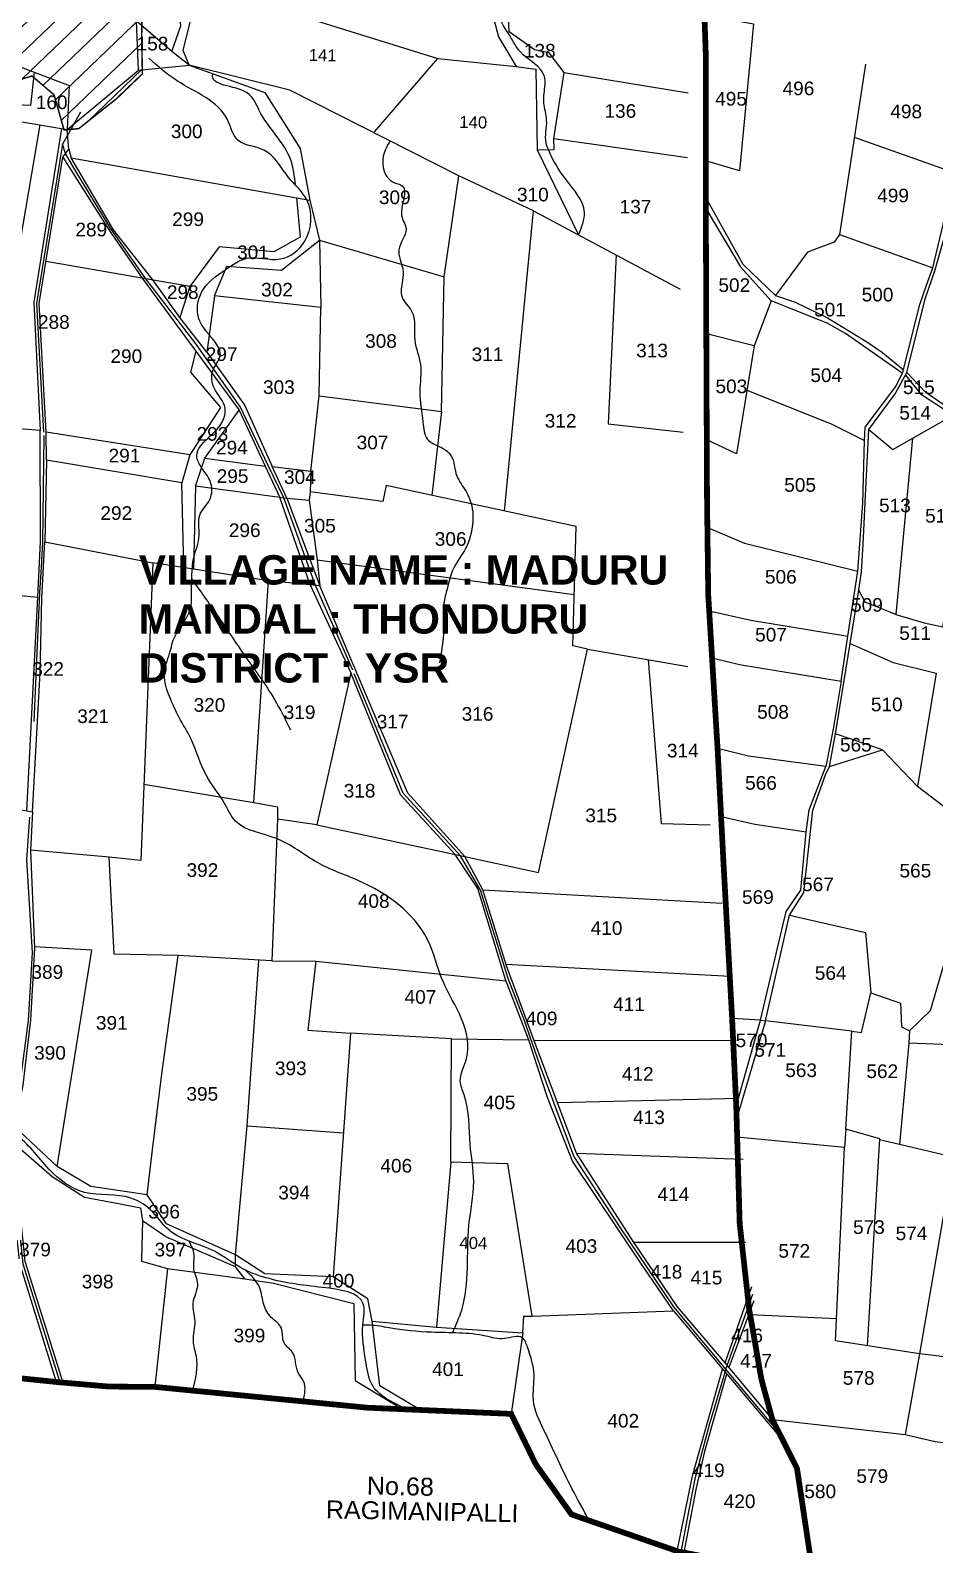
# Model space of a CAD drawing. Header units: inches. Extents: x 194782 to 246112, y 1600383 to 1614216.
# Drawn here: x 200795 to 202056, y 1604461 to 1606574 of the extents above; entities that cross this region are included whole.
import ezdxf

# ---------------------------------------------------------------- set-up
doc = ezdxf.new("R2010")
doc.units = ezdxf.units.IN
doc.header["$LTSCALE"] = 15
doc.header["$MEASUREMENT"] = 0
doc.linetypes.add('ACAD_ISO02W100', pattern=[15, 12, -3])
doc.linetypes.add('ACAD_ISO03W100', pattern=[30, 12, -18])
for name, color, linetype in [('PLOTS', 7, 'Continuous'), ('PLOTS NO', 7, 'Continuous'), ('ROADS', 1, 'Continuous'), ('STREAMS', 4, 'Continuous'), ('TEXT', 1, 'Continuous'), ('text2', 7, 'Continuous'), ('VILLAGE BOUNDAY', 5, 'Continuous')]:
    doc.layers.add(name, color=color, linetype=linetype)
doc.styles.get("Standard").update_dxf_attribs({"font": 'arial.ttf'})

msp = doc.modelspace()

# ---------------------------------------------------------------- hatches: boundary and pattern name
at = {"layer": 'text2', "linetype": 'Continuous'}
h = msp.add_hatch(dxfattribs=at)
h.set_pattern_fill('ANSI31', color=40, scale=8.352367, angle=-1.1855)
h.set_pattern_definition([(43.8145, (192605.523, 1599909.112), (-18.35963, 19.13554), [])])
h.paths.add_polyline_path([(200783.5, 1606743.6), (200921.2, 1606728), (200926.4, 1606697.1), (200936.4, 1606657.2), (200950.4, 1606608.7), (200950.2, 1606561.7), (200951.1, 1606513), (200914.5, 1606477.9), (200862.4, 1606436.6), (200841.9, 1606434.7), (200827.9, 1606483.9), (200797.2, 1606510), (200752.8, 1606496.9), (200726.1, 1606521.5), (200704.7, 1606570.1), (200702.2, 1606612.9), (200706.1, 1606652.7), (200722.8, 1606718.2), (200758.1, 1606746.4)])
h.paths.add_polyline_path([(200912.4, 1606615.4), (201245.1, 1606608.5), (201246.7, 1606684.9), (200914, 1606691.8)], flags=9)

# ---------------------------------------------------------------- linework, layer by layer
at = {"layer": 'PLOTS', "color": 0}
for points in [[(200611.5, 1606691.7), (200624.1, 1606666.3), (200620.3, 1606548.8), (200659, 1606447.3), (200681.2, 1606463.5), (200846.1, 1606435.5), (200945.9, 1606518.3), (201016.2, 1606525), (201121.9, 1606486.8), (201170.9, 1606408.9), (201184.7, 1606336.6), (201198.1, 1606280.8), (201372, 1606229.9), (201392.5, 1606370.7), (201156.5, 1606490.5), (201016.2, 1606525)], [(201361.3, 1606702.7), (201425.8, 1606647.5), (201447.9, 1606564.7), (201472.3, 1606523.4), (201499.9, 1606519.5), (201501.8, 1606407), (201525.3, 1606407.5), (201525, 1606422.9), (201539.4, 1606514.7), (201712.2, 1606486.5)], [(201016.2, 1606525), (200992.3, 1606544.2), (200943.1, 1606586.6), (200947.4, 1606616.8), (200936.5, 1606630.2), (200943, 1606669.2)], [(200992.3, 1606544.2), (201004.6, 1606579.9), (200998.9, 1606646.3)], [(201539.4, 1606514.7), (201518.5, 1606542.4), (201497.9, 1606546.7), (201462.4, 1606571.5), (201458.6, 1606653.5)], [(200641.7, 1606636.9), (200708.8, 1606586.8), (200732.3, 1606524.6), (200755, 1606501.1), (200778.4, 1606523.6), (200849.1, 1606496.7), (200846.1, 1606435.5)], [(201016.2, 1606525), (201008, 1606545.8), (201026.8, 1606621.5)], [(201057.9, 1606629.6), (201363.3, 1606534.5), (201472.3, 1606523.4)], [(200945.9, 1606518.3), (200943.1, 1606586.6)], [(200800, 1606515.3), (200795.1, 1606468.8), (200764.7, 1606470.4), (200761.3, 1606449.9)], [(201274.7, 1606432.2), (201363.3, 1606534.5)], [(200561.1, 1606146), (200753.9, 1606119.2), (200808.7, 1606441.9)], [(200838.5, 1606436.8), (200799.9, 1606194.5), (200808.5, 1606015.3)], [(200817.4, 1605973.9), (200817, 1606013.1), (200807.3, 1606192.8), (200840.4, 1606396.8), (200848.6, 1606407.9), (200846.1, 1606435.5)], [(201525, 1606422.9), (201711.2, 1606396.4)], [(200840.4, 1606396.8), (200888.9, 1606319.8), (200907.8, 1606290.9), (200950.7, 1606228.1), (201011.4, 1606145.5), (201086.1, 1606043.8), (201122.5, 1605965.4), (201142.7, 1605921.9)], [(200848.6, 1606407.9), (200851.9, 1606395.8), (201184.7, 1606336.6)], [(201017.4, 1606216.4), (201003.2, 1606173.1), (200965.7, 1606225.4), (200911, 1606295.4), (200851.9, 1606395.8)], [(201501.8, 1606407), (201559.4, 1606288.3)], [(201456.2, 1605902.7), (201496.4, 1606321.8), (201392.5, 1606370.7)], [(201166.2, 1606339.9), (201171.2, 1606285.2), (201134.5, 1606264.8), (201058.2, 1606271.8), (201017.4, 1606216.4), (200816.8, 1606251.4)], [(201496.4, 1606321.8), (201701.2, 1606212.8)], [(201051.8, 1606203.1), (201068.8, 1606244.9), (201145.1, 1606239.3), (201198.1, 1606280.8)], [(201198.1, 1606280.8), (201200, 1606187.1)], [(201611.9, 1606260.3), (201600.7, 1606024.9), (201705.1, 1606012.9)], [(201197.4, 1606063.7), (201368, 1606041.9), (201372, 1606229.9)], [(201186.2, 1605958.7), (201197.4, 1606063.7), (201200, 1606187.1), (201051.8, 1606203.1), (201040.8, 1606124.5), (201003.2, 1606173.1)], [(201025.6, 1606126.1), (201018, 1606096.6), (201060, 1606047.4), (201017.3, 1605981.3), (201005.9, 1605942.4)], [(201040.8, 1606124.5), (201093.9, 1606050.1), (201132, 1605965.2)], [(201025.3, 1605937.5), (201038, 1605977), (201086.1, 1606043.8)], [(201368, 1606041.9), (201354.7, 1605924.7)], [(200790.2, 1605484.7), (200805.2, 1605783), (200809.2, 1605860.5), (200808.5, 1606015.3), (200637.1, 1606029), (200630.3, 1605972), (200553.7, 1605978.7), (200554.1, 1605934.8), (200526.6, 1605934.5), (200539.9, 1605881.3), (200531.2, 1605810.7), (200579, 1605804.8), (200805.2, 1605783)], [(201017.3, 1605981.3), (200817, 1606013.1)], [(201008.7, 1605824), (201005.9, 1605942.4), (200817.4, 1605973.9), (200815.1, 1605860)], [(201038, 1605977), (201122.5, 1605965.4)], [(201152.6, 1605921), (201132, 1605965.2), (201186.2, 1605958.7), (201185, 1605929.8)], [(201142.8, 1605921.9), (201025.3, 1605937.5), (201022.4, 1605821.9)], [(201400.5, 1605420.8), (201503.5, 1605398.7), (201571.9, 1605710.4), (201551.1, 1605715), (201555.8, 1605881.3), (201290.9, 1605938.4), (201286.2, 1605916.5), (201185, 1605929.8), (201183.5, 1605918.2), (201194.7, 1605835), (201198.7, 1605798.6)], [(201185.1, 1605799.9), (201142.8, 1605921.9), (201183.5, 1605918.2)], [(201152.6, 1605921), (201198.7, 1605798.6)], [(200797.8, 1605483.4), (200808.5, 1605677.1), (200810.7, 1605781.2), (200815.1, 1605860), (200965.5, 1605830.7), (200948.8, 1605415.2), (200904.9, 1605420.2)], [(200953.1, 1605521.7), (201106.5, 1605496.2), (201126.8, 1605805.6), (200965.5, 1605830.7)], [(201194.7, 1605835), (201553.1, 1605786.7)], [(201833, 1604631.7), (201763.9, 1604714.3), (201697.2, 1604792.4), (201634.8, 1604884.8), (201556.6, 1605006.9), (201497.4, 1605163.6), (201458.6, 1605268.3), (201426, 1605374.6), (201400.5, 1605420.8), (201321.3, 1605509.5), (201198.7, 1605798.6), (201126.8, 1605805.6)], [(201185.1, 1605799.9), (201241.9, 1605677.2), (201194.5, 1605465), (201139.4, 1605473.2)], [(201571.9, 1605710.4), (201711.6, 1605686.2)], [(201656.3, 1605695.8), (201674.5, 1605466.9), (201742.7, 1605465.2)], [(201691.7, 1604787.1), (201646, 1604853.3), (201550.9, 1604995.6), (201516.2, 1605084.6), (201489.5, 1605166.2), (201457.4, 1605249.3), (201418.8, 1605376.3), (201387.3, 1605423.6), (201311.2, 1605507.2), (201241.9, 1605677.2)], [(200497, 1605512.5), (200586, 1605514.4), (200682.4, 1605503.3), (200790.2, 1605484.7), (200797.8, 1605483.4), (200795, 1605429.7), (200800.8, 1605293.4), (200794.9, 1605192.4), (200789.5, 1605146.1), (200784.3, 1605101.8), (200773, 1605044.4), (200832.5, 1604988.3), (200880.5, 1605290.3), (200800.9, 1605294.9)], [(201106.5, 1605496.2), (201139.7, 1605490.4), (201139.4, 1605473.2), (201131.8, 1605275.3), (201000.9, 1605282.8)], [(201194.5, 1605465), (201400.5, 1605420.8)], [(200957.6, 1604948.7), (200965.3, 1605011.7), (200978.2, 1605117.7), (201000.9, 1605282.8), (200911.8, 1605284.7), (200904.9, 1605420.2), (200795, 1605429.7)], [(201426, 1605374.6), (201759.6, 1605356)], [(201080.8, 1604865.1), (201097, 1605044.9), (201113.4, 1605276.3)], [(201131.8, 1605275.3), (201193.2, 1605274.7), (201181.7, 1605178.4), (201241.5, 1605174.3), (201217.3, 1604834.4), (201121.8, 1604838.7), (201080.8, 1604865.1)], [(201193.2, 1605274.7), (201458.1, 1605247.6)], [(201457.8, 1605270.9), (201770.8, 1605253.8)], [(201381.3, 1604994.5), (201382.3, 1605166.6), (201241.5, 1605174.3)], [(201382.3, 1605166.6), (201489.9, 1605165.1)], [(201777.6, 1605164), (201497.4, 1605163.6)], [(201529.9, 1605077.7), (201783.3, 1605083.5)], [(200840.8, 1604686.7), (200787.5, 1604855.8), (200776.8, 1604961.4), (200774, 1605025.2), (200773, 1605044.4)], [(201097, 1605044.9), (201231.6, 1605035.3)], [(200767.2, 1605025.2), (200767.7, 1604963.6), (200780, 1604853.5), (200830.7, 1604687.7)], [(200767.2, 1605025.2), (200825.3, 1604974.3), (200870.3, 1604945.4), (200917.7, 1604936.9), (200948.7, 1604930.6), (200951.1, 1604912.7), (200950, 1604859.1), (200950, 1604856.2), (200986.1, 1604846), (200968.7, 1604680.8)], [(201271.4, 1604772.4), (201361, 1604764.2), (201481.6, 1604756.3), (201483.2, 1604779.6), (201494.4, 1604779.4), (201460.6, 1604992), (201381.3, 1604994.5), (201361, 1604764.2)], [(201556.6, 1605006.9), (201788.9, 1604998.8)], [(201080.9, 1604848.3), (201080.8, 1604865.1), (200984.9, 1604908.4), (200957.6, 1604948.7), (200879.1, 1604960.6), (200832.5, 1604988.3)], [(200986.1, 1604846), (201094, 1604831.7), (201080.9, 1604848.3), (201017.1, 1604875.8), (200984, 1604890), (200951.1, 1604912.7)], [(201792, 1604882.2), (201636.4, 1604882.5)], [(201094, 1604831.7), (201133.8, 1604825.8), (201246.1, 1604797.1), (201247.8, 1604689.6), (201313.7, 1604649.7)], [(201338.4, 1604648.6), (201282.4, 1604682.3), (201271.4, 1604772.4), (201265.7, 1604803.8), (201217.3, 1604834.4)], [(201763.9, 1604714.3), (201800.8, 1604820.7)], [(201494.4, 1604779.4), (201691.7, 1604787.1), (201836, 1604615.1)], [(201803.6, 1604801.1), (201769, 1604708.1)], [(201481.6, 1604756.1), (201465.3, 1604643.2)], [(201696.7, 1604451.7), (201718.1, 1604556.5), (201760, 1604705.7)], [(201765.8, 1604698.8), (201734.7, 1604590.7), (201722.6, 1604537.6), (201706, 1604449.6)]]:
    msp.add_lwpolyline(points, dxfattribs=at)
at = {"layer": 'PLOTS'}
for points in [[(201734.8, 1606595.3), (201803.3, 1606582.7), (201783.5, 1606377.9), (201736.7, 1606391.9)], [(201959.6, 1606526.7), (201923.1, 1606289), (201915.9, 1606278), (201878.4, 1606264), (201834.1, 1606203.6), (201788.6, 1606247.2), (201736.7, 1606340.7)], [(201820.1, 1605191.6), (201853.6, 1605339.1), (201873.5, 1605370.7), (201886, 1605485.4), (201903.6, 1605534.8), (201909.2, 1605546.6), (201917.7, 1605592.2), (201938.2, 1605718), (201950.2, 1605792.4), (201953.6, 1605818.3), (201956.3, 1605856.8), (201960.5, 1605943.1), (201964, 1606016.6), (202000.9, 1606066.4), (202016.8, 1606096.2), (202042.6, 1606198.9), (202056.4, 1606239.6), (202091.2, 1606363.9), (202116.2, 1606427.4), (202147.6, 1606507.3)], [(201925.5, 1605665.5), (201934.8, 1605728.5), (201948.9, 1605819.1), (201955.5, 1605914.2), (201957.9, 1606001.3), (201958.9, 1606020), (202001.7, 1606076.8), (202011.4, 1606097), (202035.2, 1606191), (202044.6, 1606218.1), (202053.1, 1606242.3), (202067.7, 1606302.8), (202082.2, 1606375.3), (202118.8, 1606455), (202135.6, 1606507.8)], [(202082.2, 1606375.3), (201943.9, 1606424.1)], [(201736.8, 1606325), (201785.1, 1606243.7), (201827.9, 1606196.3), (201804.1, 1606133.6), (201737.5, 1606150.2)], [(201923.1, 1606289), (202053.1, 1606242.3)], [(201834.1, 1606203.6), (201861.3, 1606194.4), (201906.6, 1606172.7), (201959.7, 1606140.2), (201982.9, 1606124.1), (202012.2, 1606100.2)], [(202010.6, 1606095.4), (201931.6, 1606150.6), (201906.1, 1606165.1), (201827.9, 1606196.3)], [(201804.1, 1606133.6), (201779.5, 1605982.6), (201738.1, 1606002.2)], [(201964, 1606016.6), (201997.5, 1605988.8), (202085.8, 1606039.2), (202043.4, 1606068.4), (202016.8, 1606096.2)], [(202015, 1606092.8), (202036.2, 1606066.7), (202081.6, 1606036.8)], [(201794.1, 1606071.8), (201911.5, 1606024.6), (201957.9, 1606001.3)], [(202001.7, 1605758.6), (202041.2, 1605747.1), (202067.4, 1605741.6), (202076.4, 1605795.3), (202100.1, 1605855.1), (202124.2, 1605946.9), (202125.1, 1605964.6), (202109.5, 1605980.6), (202085.8, 1606039.2)], [(202024.9, 1606004.5), (202001.7, 1605758.6), (201958.8, 1605775.9), (201950.2, 1605792.4)], [(202177.3, 1605924.9), (202105, 1605595), (202075.2, 1605485.5), (202032, 1605518.4), (201983, 1605569.8), (201917.7, 1605592.2)], [(201738.9, 1605879.9), (201790.6, 1605858.1), (201948.9, 1605819.1)], [(201741.5, 1605763.6), (201799.5, 1605750.5), (201934.8, 1605728.5)], [(201938.2, 1605718), (201997.9, 1605691.8), (202058.1, 1605676.9), (202032, 1605518.4)], [(201745.4, 1605698), (201783.9, 1605688.9), (201925.5, 1605665.5), (201914.3, 1605598.5), (201904.2, 1605546.5)], [(201876.8, 1605455), (201881, 1605486.1), (201904.2, 1605546.5), (201796.4, 1605560.9), (201753.1, 1605571.8)], [(201909.2, 1605546.6), (201983, 1605569.8)], [(202020.8, 1605177.6), (202049.9, 1605206.2), (202068.6, 1605269.6), (202097.5, 1605292.1), (202152.8, 1605351.2), (202166.4, 1605307.2), (202195.8, 1605311.2), (202205.6, 1605351.3), (202097.1, 1605472), (202075.2, 1605485.5)], [(201812.8, 1605192.6), (201848.6, 1605344.1), (201869.2, 1605374), (201876.8, 1605455), (201804.9, 1605465.6), (201758.1, 1605476.3)], [(201853.6, 1605339.1), (201959.4, 1605315.1), (201966.6, 1605230.5)], [(201940.3, 1605177.1), (201953.7, 1605175.5), (201966.6, 1605230.5), (202008.3, 1605216.2), (202009.8, 1605183.4), (202020.8, 1605177.6), (202019.9, 1605160.6)], [(202196.5, 1604986), (202236, 1605047.4), (202259.7, 1605057.5), (202289.1, 1605086.3), (202299.1, 1605103), (202315, 1605155.8), (202316.4, 1605180.5), (202294.9, 1605208.2), (202197.7, 1605218.8), (202181.7, 1605153.8), (202019.9, 1605160.6), (202006.8, 1605019.1)], [(201779.2, 1605072.3), (201812.8, 1605192.6), (201773.5, 1605194.7)], [(201932.1, 1605040.3), (201940.3, 1605177.1), (201820.1, 1605191.6), (201779.7, 1605054.2)], [(201812.8, 1605192.6), (201820.1, 1605191.6)], [(201962.4, 1604738.2), (201979.2, 1605026.9), (201932.1, 1605040.3), (201930, 1605015.1)], [(202034.7, 1604727), (201917.5, 1604745.1), (201930, 1605015.1), (201780.5, 1605029.4)], [(202161.5, 1604711.8), (202222.3, 1604900.6), (202236.1, 1604943.5), (202260.9, 1604979.6), (202196.5, 1604986), (202081.4, 1605001.2), (202006.8, 1605019.1), (201979.1, 1605025.7)], [(202091.1, 1604999.9), (202071.2, 1604940.2), (202034.7, 1604727)], [(201798.4, 1604781.9), (201919, 1604776.3)], [(202321.4, 1604687.6), (202288.3, 1604696.5), (202034.7, 1604727), (202014.8, 1604614.6)], [(201829.5, 1604635.5), (202014.8, 1604614.6), (202056.6, 1604604.7), (202280.3, 1604577.1)]]:
    msp.add_lwpolyline(points, dxfattribs=at)
at = {"layer": 'ROADS', "linetype": 'ACAD_ISO03W100'}
for points in [[(200864.7, 1606459.5), (200839.9, 1606415.1), (200827.7, 1606340.8), (200803.3, 1606192.8), (200813.7, 1606008.6), (200811.8, 1605859.6), (200809.8, 1605824.3), (200807.8, 1605789.2), (200793.9, 1605475.8), (200789.6, 1605416.1), (200797.4, 1605287), (200791.8, 1605192.3), (200779.6, 1605100.6), (200770.8, 1605048.7), (200772.9, 1604964.4), (200784.3, 1604852.4), (200835.9, 1604687.2)], [(201834.8, 1604622), (201764.5, 1604705.6), (201692.1, 1604792.7), (201618, 1604902.7), (201552.9, 1605003), (201505.6, 1605128.9), (201483.5, 1605193.1), (201461.2, 1605250.9), (201422.8, 1605373.8), (201394.7, 1605422), (201314.8, 1605509.4), (201244.4, 1605680.8), (201192.5, 1605799.2), (201148.4, 1605921.4), (201126.5, 1605966.4), (201088.1, 1606048.1), (201026.1, 1606135.8), (200956.1, 1606227.1), (200906.5, 1606297.9), (200858.6, 1606376.1), (200844.1, 1606401.9), (200839.9, 1606415.1)], [(201764.5, 1604705.6), (201802.3, 1604810)], [(201764.5, 1604705.6), (201742.1, 1604629.1), (201721.3, 1604552.4), (201710.8, 1604497.4), (201702, 1604450.3)]]:
    msp.add_lwpolyline(points, dxfattribs=at)
at = {"layer": 'STREAMS'}
for points in [[(201559.4, 1606288.3), (201567.5, 1606319.8), (201541.5, 1606365.9), (201517.2, 1606407.3), (201514.1, 1606416.4), (201514.8, 1606448.4), (201511, 1606472.3), (201511.3, 1606485.8), (201511.8, 1606509.4), (201477.8, 1606544.2), (201463.8, 1606565.6), (201448.3, 1606595.3), (201442.9, 1606640), (201426.8, 1606657.4), (201408.6, 1606676), (201394, 1606701.4), (201385.2, 1606736.3), (201393.1, 1606771.1), (201401.1, 1606794.6), (201439.9, 1606846.8), (201462.3, 1606876), (201468.8, 1606901.2), (201469.4, 1606927.5), (201454.3, 1606952), (201452.4, 1606981.2), (201462.7, 1606981), (201502.2, 1606981.7), (201530.6, 1606983.3), (201547.6, 1606992.8), (201582.4, 1607011), (201602.2, 1607038.1), (201623.5, 1607066), (201634, 1607077.9), (201655.1, 1607070.5), (201673.7, 1607058.6)], [(201383.5, 1604756.3), (201396.4, 1604788.1), (201406.5, 1604906.3), (201413.1, 1604967.3), (201408.2, 1605018.9), (201399.8, 1605088.3), (201394.4, 1605107.6), (201402.4, 1605136.7), (201396.2, 1605194.6), (201370.3, 1605246.4), (201348.6, 1605305.3), (201252.7, 1605387.1), (201195.1, 1605412.4), (201138.3, 1605445.9), (201081, 1605470.3), (201065.3, 1605495.9), (201040.4, 1605533.8), (201018.6, 1605585.4), (201002.4, 1605614.9), (200989.2, 1605643.5), (200981.8, 1605675.1), (200989, 1605704.3), (200996.6, 1605728.5), (201019.3, 1605771.7), (201019.5, 1605783.8), (201020.1, 1605811.7), (201022.8, 1605837.5), (201030.4, 1605869.3), (201031, 1605897.2), (201045.2, 1605919.2), (201045.7, 1605944.6), (201033.7, 1605963.5), (201027.2, 1605977.8), (201062.2, 1606026.8), (201066.5, 1606046.3), (201051.1, 1606075.1), (201049.2, 1606098.5), (201059.5, 1606119.4), (201044.2, 1606149.2), (201029.9, 1606171), (201034.1, 1606209.3), (201066.7, 1606239.6), (201096.6, 1606255.7), (201143.2, 1606254.7), (201177.6, 1606279.6), (201180.3, 1606337.4), (201155, 1606368.5), (201120.4, 1606406.7), (201084.2, 1606420.6), (201069.6, 1606449.2), (201000.3, 1606502.8), (200959.9, 1606535)], [(201164.5, 1606358), (201158, 1606392.9), (201114, 1606462), (201097, 1606486.7), (201049.4, 1606513), (201049.5, 1606513.3)], [(201296.5, 1606419.4), (201287, 1606398.2), (201300.7, 1606362), (201313.5, 1606356.8), (201312.6, 1606315.3), (201318.8, 1606296.7), (201308.7, 1606267.3), (201314.2, 1606241), (201313.8, 1606224.9), (201313.3, 1606201.3), (201326.5, 1606182), (201331, 1606141.3), (201338.8, 1606107.4), (201338, 1606069.7), (201342.2, 1606027.3), (201348.8, 1606002.8), (201371.2, 1605989.9), (201381.4, 1605980.3), (201389.5, 1605952.1), (201402.4, 1605930.2), (201412, 1605897.4), (201409.1, 1605871.3), (201402.2, 1605851.6), (201384.9, 1605822.8), (201374.9, 1605789.6), (201372.2, 1605779), (201371.5, 1605745.3), (201365.6, 1605691.3)], [(201020, 1605807.8), (201055.3, 1605757.8), (201094.3, 1605700.5), (201135.2, 1605640.2), (201157.6, 1605597.6)], [(201320.8, 1604649.4), (201270.6, 1604685.4), (201262.4, 1604718.3), (201258.6, 1604767.1), (201259.2, 1604796.9), (201202.4, 1604819.5), (201123.1, 1604833.2), (201088, 1604847.4), (201052.4, 1604869.6), (200988.4, 1604899.5), (200962.1, 1604928.2), (200935.2, 1604944.3), (200870.6, 1604952.3), (200820.9, 1604984.7), (200773.6, 1605032.9), (200749.7, 1605045.3), (200712.8, 1605067.7), (200646.4, 1605112.8), (200605.6, 1605137.3), (200581.9, 1605160.8), (200537.5, 1605206.4), (200519.5, 1605230.6)], [(201015.9, 1604884.2), (201022.9, 1604865.4), (201022.5, 1604845.7), (201028, 1604824.3), (201021.5, 1604797.3), (201024.2, 1604772.7), (201021.8, 1604744.7), (201025.9, 1604723.9), (201021.2, 1604675.7)], [(201175.3, 1604660.6), (201175.9, 1604688.8), (201168.1, 1604701.4), (201160.2, 1604729.5), (201148.6, 1604742.3), (201144.9, 1604762.7), (201130.9, 1604777.7), (201120.4, 1604795.6), (201115, 1604818.7), (201094.5, 1604844)], [(201574.4, 1604494.1), (201550, 1604539.1), (201511, 1604620.4), (201496.4, 1604662.4), (201497.2, 1604697.4), (201488.2, 1604736.1), (201480.7, 1604749.5), (201455.9, 1604748.2), (201430.1, 1604751.7), (201354.6, 1604757), (201295.3, 1604763.2), (201268.6, 1604766.9), (201258.6, 1604767.1)]]:
    msp.add_spline(points, degree=3, dxfattribs=at)
at = {"layer": 'text2', "color": 40, "linetype": 'Continuous', "const_width": 2.09}
msp.add_lwpolyline([(200783.5, 1606743.6), (200921.2, 1606728), (200926.4, 1606697.1), (200936.4, 1606657.2), (200950.4, 1606608.7), (200950.2, 1606561.7), (200951.1, 1606513), (200914.5, 1606477.9), (200862.4, 1606436.6), (200841.9, 1606434.7), (200827.9, 1606483.9), (200797.2, 1606510), (200752.8, 1606496.9), (200726.1, 1606521.5), (200704.7, 1606570.1), (200702.2, 1606612.9), (200706.1, 1606652.7), (200722.8, 1606718.2), (200758.1, 1606746.4), (200783.5, 1606743.6)], dxfattribs=at)
at = {"layer": 'VILLAGE BOUNDAY', "linetype": 'ACAD_ISO02W100', "ltscale": 0.2}
for points in [[(202128.2, 1604389.6, 8, 8, 0), (202006.8, 1604405.3, 8, 8, 0), (201971.8, 1604414.7, 8, 8, 0), (201886.1, 1604419.2, 8, 8, 0), (201863.9, 1604567.1, 8, 8, 0), (201829.5, 1604635.5, 8, 8, 0), (201814.3, 1604691.2, 8, 8, 0), (201797.2, 1604789.1, 8, 8, 0), (201784, 1604908.1, 8, 8, 0), (201779.2, 1605072.3, 8, 8, 0), (201773.4, 1605195.1, 8, 8, 0), (201761.5, 1605409.8, 8, 8, 0), (201753.1, 1605571.8, 8, 8, 0), (201740.1, 1605786.1, 8, 8, 0), (201738.4, 1605923.5, 8, 8, 0), (201737.4, 1606155, 8, 8, 0), (201736.7, 1606340.7, 8, 8, 0), (201736.7, 1606398.9, 8, 8, 0), (201736.7, 1606540, 8, 8, 0), (201723.7, 1606911.5, 8, 8, 0)], [(201886.1, 1604419.2, 8, 8, 0), (201759.6, 1604441.8, 8, 8, 0), (201728.8, 1604445.3, 8, 8, 0), (201699.3, 1604450.8, 8, 8, 0), (201549.5, 1604502.8, 8, 8, 0), (201499.6, 1604572.9, 8, 8, 0), (201465.3, 1604643.2, 8, 8, 0), (201264.8, 1604651.8, 8, 8, 0), (201010.4, 1604676.7, 8, 8, 0), (200968.7, 1604680.8, 8, 8, 0), (200904.5, 1604681.3, 8, 8, 0), (200835.9, 1604687.2, 8, 8, 0), (200725.3, 1604698.6, 8, 8, 0), (200535.9, 1604727.3, 8, 8, 0), (200498, 1604733.2, 8, 8, 0), (200459.8, 1604736.3, 8, 8, 0), (200233.5, 1604774, 8, 8, 0), (200132.8, 1604789.6, 8, 8, 0), (200092.6, 1604803.3, 8, 8, 0), (199923.7, 1604795.9, 8, 8, 0), (199485.2, 1605057, 8, 8, 0)]]:
    msp.add_lwpolyline(points, format="xyseb", dxfattribs=at)

# ---------------------------------------------------------------- texts
at = {"layer": 'PLOTS NO'}
for s, p in [('158', (200943.1, 1606545.7)), ('138', (201483.1, 1606535.8)), ('496', (201843.8, 1606483.3)), ('160', (200802.5, 1606463.8)), ('495', (201749.8, 1606468.8)), ('136', (201595.4, 1606451.7)), ('498', (201994, 1606451.1)), ('300', (200990.8, 1606423.3)), ('309', (201280.9, 1606331.3)), ('310', (201473.4, 1606335.1)), ('499', (201975.7, 1606333.8)), ('137', (201616.6, 1606318.2)), ('289', (200857.7, 1606286.3)), ('299', (200992.7, 1606300.7)), ('301', (201083.2, 1606254.5)), ('302', (201116.7, 1606202.4)), ('502', (201754.3, 1606208.7)), ('298', (200985.3, 1606198.9)), ('500', (201954, 1606195.5)), ('501', (201887.7, 1606174.5)), ('288', (200805.5, 1606157.3)), ('308', (201261.7, 1606130.8)), ('313', (201639.6, 1606117.5)), ('290', (200906.6, 1606109.6)), ('297', (201039.5, 1606112.4)), ('311', (201410.2, 1606112.2)), ('504', (201882.5, 1606083)), ('303', (201119.3, 1606066.4)), ('503', (201750.2, 1606067.5)), ('515', (202011.6, 1606066.2)), ('312', (201512.1, 1606019.4)), ('514', (202006.5, 1606030.5)), ('293', (201026.7, 1606001.1)), ('307', (201249.9, 1605989.2)), ('291', (200904, 1605970.9)), ('294', (201053.8, 1605982)), ('295', (201054.7, 1605942.2)), ('304', (201148.6, 1605940.8)), ('505', (201846.1, 1605929.9)), ('292', (200892.6, 1605890.7)), ('513', (201978.3, 1605901.4)), ('512', (202042.5, 1605886.9)), ('296', (201071.7, 1605866.7)), ('305', (201176.5, 1605873)), ('306', (201358.8, 1605854.5)), ('506', (201819.2, 1605801.7)), ('509', (201939.3, 1605762.5)), ('507', (201805.5, 1605721)), ('511', (202006.4, 1605723.1)), ('322', (200797.5, 1605673.1)), ('320', (201022.5, 1605622.9)), ('319', (201148.2, 1605612.8)), ('316', (201396.3, 1605610.4)), ('508', (201808.3, 1605613.2)), ('510', (201966.9, 1605623.6)), ('321', (200860.3, 1605607.2)), ('317', (201277.9, 1605599.7)), ('565', (201923.8, 1605567.4)), ('314', (201682.5, 1605559.2)), ('318', (201231.8, 1605503.2)), ('566', (201791.5, 1605514.1)), ('315', (201568.7, 1605468.8)), ('392', (201012.7, 1605392.5)), ('565', (202006.8, 1605391.7)), ('569', (201787.2, 1605354.9)), ('567', (201871, 1605372.6)), ('408', (201251.5, 1605349.3)), ('410', (201576.2, 1605311.6)), ('389', (200796.4, 1605250.3)), ('564', (201888.7, 1605248.9)), ('407', (201316.7, 1605215.5)), ('411', (201607.5, 1605205.2)), ('391', (200886.3, 1605179.3)), ('409', (201485.6, 1605185.5)), ('570', (201778.3, 1605154.9)), ('390', (200800.2, 1605137.5)), ('571', (201804.5, 1605141.5)), ('393', (201135.9, 1605115.9)), ('412', (201619.7, 1605108)), ('563', (201847.5, 1605113.2)), ('562', (201960.6, 1605111.8)), ('395', (201012.5, 1605080.2)), ('405', (201427, 1605068.2)), ('413', (201635.3, 1605047.5)), ('406', (201283, 1604979.9)), ('394', (201140.6, 1604942.5)), ('414', (201669.4, 1604940.1)), ('396', (200959.3, 1604915.8)), ('573', (201942, 1604894.3)), ('574', (202001.4, 1604885.6)), ('379', (200779.3, 1604863)), ('397', (200968.1, 1604862.9)), ('403', (201541.1, 1604867.8)), ('572', (201837.9, 1604861.1)), ('418', (201659.7, 1604832)), ('398', (200866.6, 1604818.3)), ('400', (201202.4, 1604819.5)), ('415', (201715.5, 1604823.8)), ('399', (201078.3, 1604743)), ('416', (201772.2, 1604743.1)), ('417', (201784.6, 1604707.7)), ('401', (201355.1, 1604696)), ('578', (201927.8, 1604683.8)), ('402', (201599.5, 1604624.1)), ('419', (201718.8, 1604554.9)), ('579', (201946.7, 1604546.9)), ('420', (201761.7, 1604511.7)), ('580', (201874.1, 1604525.6))]:
    msp.add_text(s, height=19, dxfattribs=at).set_placement(p)
for s, p in [('141', (201182.9, 1606531.1)), ('140', (201392.8, 1606437.6)), ('404', (201393, 1604873.7))]:
    msp.add_text(s, height=16.7, rotation=358.8145, dxfattribs=at).set_placement(p)
at = {"layer": 'ROADS', "linetype": 'ACAD_ISO03W100'}
for s, height, p in [('No.68', 25.06, (201263.9, 1604530.7)), ('RAGIMANIPALLI', 25.057, (201206.8, 1604497.5))]:
    msp.add_text(s, height=height, rotation=358.8145, dxfattribs=at).set_placement(p)
at = {"layer": 'TEXT', "insert": (200946, 1605841.4), "char_height": 41.015, "width": 1072.762, "attachment_point": 1}
msp.add_mtext('{\\fArial|b1|i0|c0|p34;\\C1;VILLAGE NAME :\\C5; MADURU\\C0;\\P\\C1;MANDAL : \\C5;THONDURU\\P\\C1;DISTRICT : \\C5;YSR}', dxfattribs=at)

doc.saveas('drawing.dxf')
